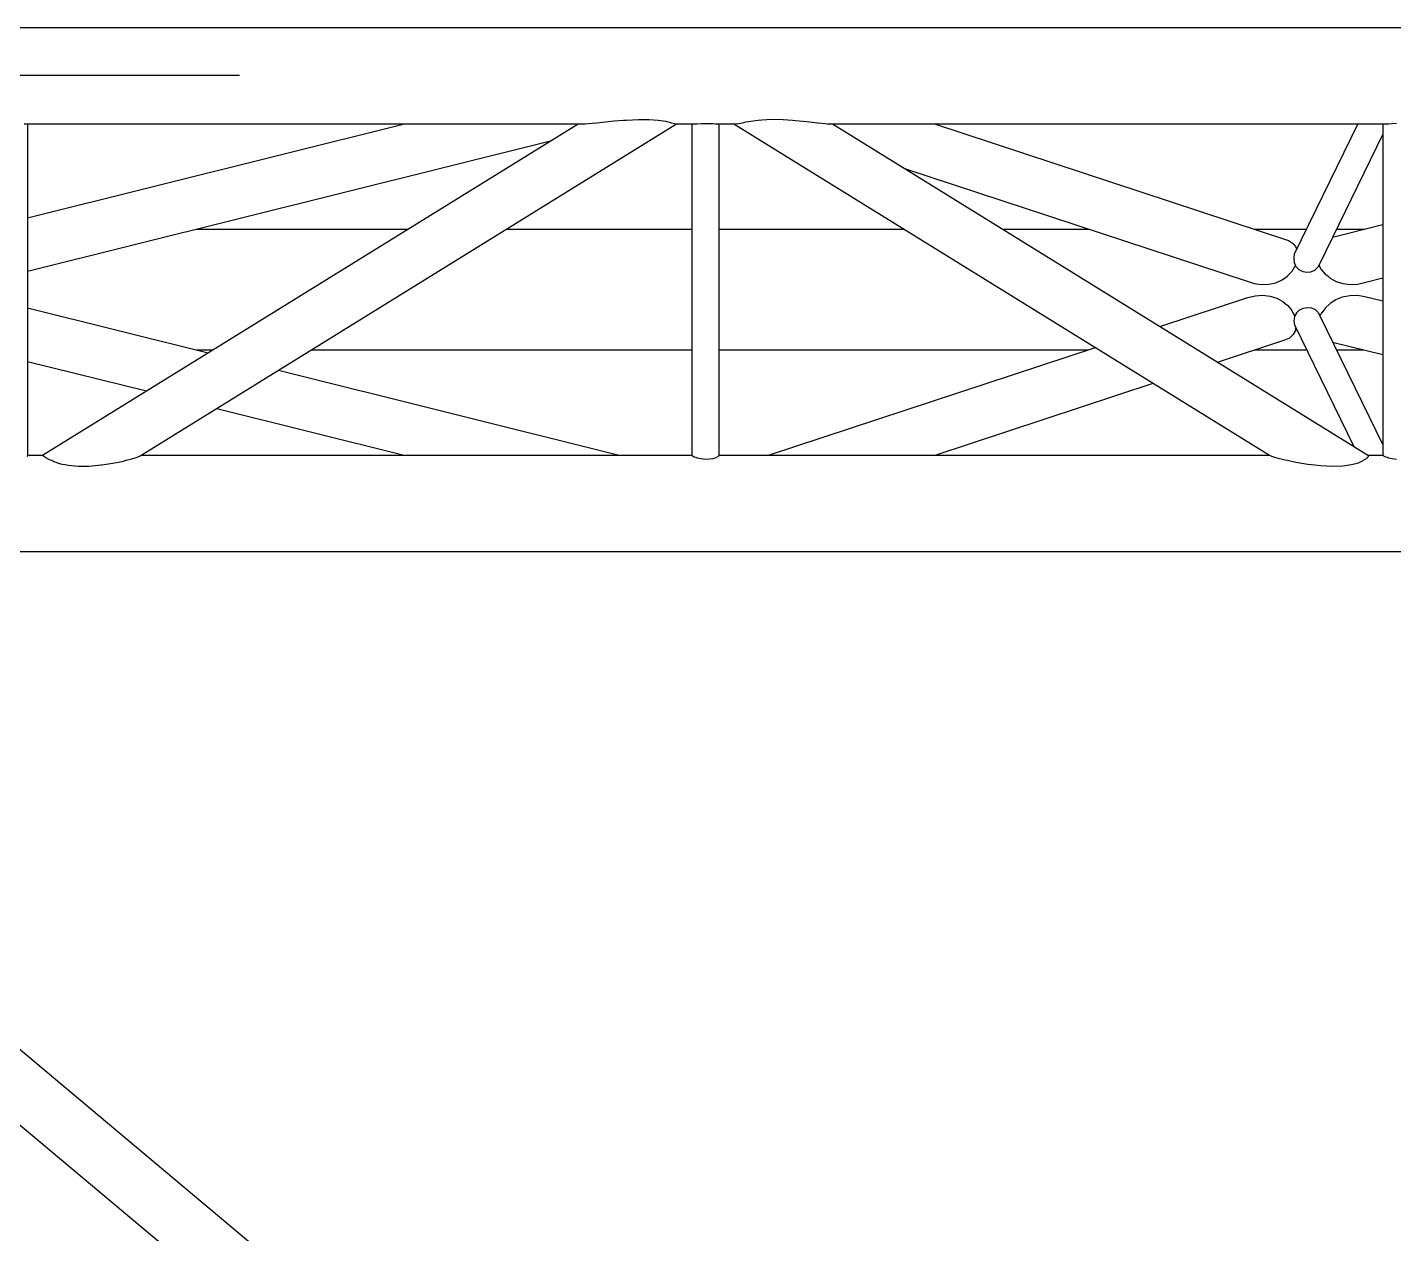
# Model space of a CAD drawing. Header units: millimetres. Extents: x 150209.93 to 150215.05, y 136675.65 to 136679.93.
# Drawn here: x 150213.6738 to 150213.7888, y 136676.7313 to 136676.8328 of the extents above; entities that cross this region are included whole.
import ezdxf

# ---------------------------------------------------------------- set-up
doc = ezdxf.new("R2010")
doc.units = ezdxf.units.MM
doc.header["$LTSCALE"] = 0.25
doc.linetypes.add('CENTER', pattern=[50.8, 31.75, -6.35, 6.35, -6.35])
doc.linetypes.add('XKITLINE00', pattern=[0])

# ---------------------------------------------------------------- blocks, each defined once
blk = doc.blocks.new('çatıı')
at = {"color": 8, "linetype": 'XKITLINE00'}
for p, q in [((23551.38, 6010.57), (24815.89, 6010.57)), ((23966.38, 5970.38), (23968.73, 5970.7)), ((23968.73, 5970.7), (23973.67, 5971.2)), ((23973.67, 5971.2), (23977.59, 5971.46)), ((23977.59, 5971.46), (23978.81, 5971.59)), ((23978.81, 5971.59), (23983.92, 5971.86)), ((23983.92, 5971.86), (23988.43, 5971.83)), ((23988.43, 5971.83), (23992.13, 5971.48)), ((23992.13, 5971.48), (23992.22, 5971.46)), ((23992.22, 5971.46), (23995.24, 5971.1)), ((23995.24, 5971.1), (23997.39, 5970.57)), ((23997.39, 5970.57), (23997.7, 5970.38)), ((24027.62, 5970.38), (24029.14, 5970.83)), ((24029.14, 5970.83), (24032.12, 5971.29)), ((24032.12, 5971.29), (24034.27, 5971.46)), ((24034.27, 5971.46), (24035.75, 5971.68)), ((24035.75, 5971.68), (24039.99, 5971.89)), ((24039.99, 5971.89), (24044.82, 5971.78)), ((24044.82, 5971.78), (24048.77, 5971.46)), ((24048.77, 5971.46), (24049.94, 5971.41)), ((24049.94, 5971.41), (24054.74, 5970.99)), ((24054.74, 5970.99), (24059.21, 5970.43)), ((23725.33, 5969.97), (23961.47, 5969.97)), ((23726.68, 5930.45), (23885.36, 5969.97)), ((23726.68, 5969.97), (23726.68, 5830.37)), ((23733.01, 5830.55), (23958.41, 5969.97)), ((23774.12, 5830.31), (23999.9, 5969.97)), ((23959.38, 5969.97), (23960.81, 5969.9)), ((23960.34, 5969.97), (23961.08, 5969.94)), ((23960.81, 5969.9), (23961.16, 5969.95)), ((23961.16, 5969.95), (23964.44, 5970.25)), ((23964.44, 5970.25), (23966.38, 5970.38)), ((23997.7, 5970.38), (23998.92, 5970.18)), ((23998.92, 5970.18), (23999.53, 5969.9)), ((23999.37, 5969.97), (24008.52, 5969.97)), ((23999.53, 5969.9), (23999.65, 5969.91)), ((23999.65, 5969.91), (23999.86, 5969.97)), ((24006.27, 5969.97), (24006.27, 5830.54)), ((24006.78, 5969.97), (24007.36, 5969.93)), ((24007.19, 5969.97), (24007.68, 5969.94)), ((24007.36, 5969.93), (24008.03, 5969.9)), ((24007.68, 5969.94), (24008.14, 5969.92)), ((24008.03, 5969.9), (24008.62, 5969.99)), ((24008.62, 5969.99), (24010.21, 5970.13)), ((24010.21, 5970.13), (24011.97, 5970.19)), ((24011.97, 5970.19), (24013.73, 5970.18)), ((24013.73, 5970.18), (24015.32, 5970.1)), ((24015.32, 5970.1), (24016.58, 5969.94)), ((24016.32, 5969.97), (24025.2, 5969.97)), ((24016.58, 5969.94), (24016.75, 5969.9)), ((24016.65, 5969.92), (24017.01, 5969.95)), ((24016.75, 5969.9), (24017.39, 5969.94)), ((24017.01, 5969.95), (24017.11, 5969.97)), ((24017.39, 5969.94), (24017.52, 5969.97)), ((24017.67, 5969.97), (24017.67, 5830.37)), ((24024.04, 5969.97), (24249.47, 5830.53)), ((24024.21, 5969.96), (24025.05, 5969.9)), ((24025.05, 5969.9), (24025.29, 5970.02)), ((24025.15, 5969.96), (24025.17, 5969.96)), ((24025.29, 5970.02), (24026.95, 5970.32)), ((24026.95, 5970.32), (24027.62, 5970.38)), ((24059.21, 5970.43), (24059.49, 5970.38)), ((24059.49, 5970.38), (24062.51, 5970.12)), ((24062.51, 5970.12), (24064.15, 5969.9)), ((24063.57, 5969.97), (24299.51, 5969.97)), ((24063.85, 5969.94), (24064.13, 5969.97)), ((24064.15, 5969.9), (24064.71, 5969.93)), ((24064.71, 5969.93), (24065.09, 5969.97)), ((24065.53, 5969.97), (24291.12, 5830.43)), ((24108.51, 5969.97), (24257.51, 5920.95)), ((24286.76, 5969.97), (24259.96, 5915.07)), ((24297.26, 5965.69), (24270.7, 5911.27)), ((24297.26, 5969.97), (24297.26, 5830.54)), ((24297.76, 5969.97), (24298.35, 5969.93)), ((24298.18, 5969.97), (24298.67, 5969.94)), ((24298.35, 5969.93), (24299.02, 5969.9)), ((24298.67, 5969.94), (24299.13, 5969.92)), ((24299.02, 5969.9), (24299.61, 5969.99)), ((24299.61, 5969.99), (24301.2, 5970.13)), ((24301.2, 5970.13), (24302.96, 5970.2)), ((23726.68, 5907.99), (23946.85, 5962.82)), ((24095.89, 5951.2), (24240.14, 5903.73)), ((23797.7, 5925.67), (23886.79, 5925.67)), ((23928.28, 5925.67), (24006.27, 5925.67)), ((24017.67, 5925.67), (24095.66, 5925.67)), ((24137.15, 5925.67), (24173.52, 5925.67)), ((24243.14, 5925.67), (24265.14, 5925.67)), ((24276.02, 5922.33), (24297.26, 5927.62)), ((24277.66, 5925.67), (24289.47, 5925.67)), ((24257.51, 5920.95), (24259.24, 5919.82)), ((24259.24, 5919.82), (24259.49, 5919.48)), ((24259.49, 5919.48), (24260.51, 5918.3)), ((24259.96, 5915.07), (24259.75, 5913.53)), ((24259.75, 5913.53), (24259.78, 5913.35)), ((24259.78, 5913.35), (24259.96, 5911.69)), ((24260.51, 5918.3), (24260.95, 5917.09)), ((24258.93, 5907.82), (24257.1, 5905.95)), ((24260.08, 5909.77), (24258.93, 5907.82)), ((24259.96, 5911.69), (24260.32, 5910.68)), ((24260.22, 5909.97), (24260.08, 5909.77)), ((24260.4, 5910.41), (24260.22, 5909.97)), ((24260.32, 5910.68), (24260.45, 5910.23)), ((24260.45, 5910.23), (24260.64, 5909.89)), ((24260.64, 5909.89), (24260.77, 5909.77)), ((24260.77, 5909.77), (24261.9, 5908.64)), ((24261.9, 5908.64), (24263.48, 5907.82)), ((24263.48, 5907.82), (24265.23, 5907.5)), ((24265.23, 5907.5), (24266.98, 5907.71)), ((24266.98, 5907.71), (24268.56, 5908.43)), ((24268.56, 5908.43), (24269.81, 5909.6)), ((24270.18, 5910.29), (24269.9, 5909.77)), ((24270.16, 5910.32), (24270.18, 5910.29)), ((24270.38, 5910.67), (24270.18, 5910.29)), ((24270.23, 5910.46), (24270.7, 5909.77)), ((24270.7, 5911.27), (24270.38, 5910.67)), ((24270.75, 5911.53), (24270.7, 5911.27)), ((24270.7, 5909.77), (24271.18, 5908.81)), ((24271.18, 5908.81), (24272.92, 5906.77)), ((24240.04, 5903.78), (24240.14, 5903.73)), ((24240.14, 5903.73), (24243.08, 5902.78)), ((24243.08, 5902.78), (24246.18, 5902.36)), ((24246.18, 5902.36), (24249.27, 5902.48)), ((24249.27, 5902.48), (24252.22, 5903.14)), ((24252.22, 5903.14), (24254.86, 5904.3)), ((24254.86, 5904.3), (24257.06, 5905.91)), ((24257.1, 5905.95), (24257.06, 5905.91)), ((24272.92, 5906.77), (24274, 5905.95)), ((24274, 5905.95), (24275.05, 5905.01)), ((24275.05, 5905.01), (24277.54, 5903.63)), ((24277.54, 5903.63), (24280.38, 5902.73)), ((24280.38, 5902.73), (24283.43, 5902.35)), ((24283.43, 5902.35), (24286.53, 5902.52)), ((24286.53, 5902.52), (24289.52, 5903.22)), ((24289.52, 5903.22), (24297.26, 5905.15)), ((24203.3, 5884.76), (24240.35, 5896.95)), ((24240.35, 5896.95), (24243.45, 5897.67)), ((24243.45, 5897.67), (24246.63, 5897.86)), ((24246.63, 5897.86), (24249.74, 5897.5)), ((24249.74, 5897.5), (24252.63, 5896.62)), ((24252.63, 5896.62), (24255.14, 5895.26)), ((24275.11, 5894.49), (24277.48, 5896.05)), ((24277.48, 5896.05), (24280.26, 5897.16)), ((24280.26, 5897.16), (24283.32, 5897.76)), ((24283.32, 5897.76), (24286.5, 5897.82)), ((24286.5, 5897.82), (24289.65, 5897.35)), ((24289.65, 5897.35), (24297.26, 5895.45)), ((23726.68, 5892.61), (23802.73, 5873.67)), ((24255.14, 5895.26), (24256.3, 5894.24)), ((24256.3, 5894.24), (24257.24, 5893.51)), ((24257.24, 5893.51), (24258.9, 5891.49)), ((24258.9, 5891.49), (24259.37, 5890.44)), ((24259.37, 5890.44), (24260.05, 5889.3)), ((24260.81, 5890.35), (24260.16, 5889.22)), ((24260.81, 5890.35), (24260.9, 5890.44)), ((24260.9, 5890.44), (24262.07, 5891.59)), ((24262.07, 5891.59), (24263.65, 5892.4)), ((24263.65, 5892.4), (24265.4, 5892.72)), ((24265.4, 5892.72), (24267.15, 5892.51)), ((24267.15, 5892.51), (24268.73, 5891.79)), ((24268.73, 5891.79), (24269.97, 5890.62)), ((24270.07, 5890.44), (24270.67, 5889.33)), ((24271.47, 5890.44), (24270.72, 5889.1)), ((24271.49, 5890.48), (24271.47, 5890.44)), ((24273.03, 5892.61), (24271.49, 5890.48)), ((24273.03, 5892.61), (24274.88, 5894.24)), ((24275.11, 5894.49), (24274.88, 5894.24)), ((24259.82, 5887.12), (24259.79, 5886.95)), ((24259.79, 5886.95), (24260, 5885.41)), ((24260, 5888.79), (24259.82, 5887.12)), ((24260.16, 5889.22), (24260, 5888.79)), ((24260, 5885.41), (24284.97, 5834.23)), ((24260.05, 5889.3), (24260.11, 5889.09)), ((24270.67, 5889.33), (24270.64, 5889.26)), ((24270.67, 5889.33), (24270.76, 5889.15)), ((24270.76, 5889.15), (24270.81, 5888.91)), ((24270.76, 5889.15), (24297.26, 5834.85)), ((24227.63, 5869.71), (24255.99, 5879.04)), ((24255.99, 5879.04), (24258.01, 5879.99)), ((24258.01, 5879.99), (24258.89, 5880.83)), ((24258.89, 5880.83), (24259.45, 5881.31)), ((24260.4, 5882.98), (24259.45, 5881.31)), ((24260.47, 5883.65), (24260.4, 5882.98)), ((24260.61, 5884.16), (24260.47, 5883.65)), ((23797.9, 5874.87), (23804.67, 5874.87)), ((23846.16, 5874.87), (24006.27, 5874.87)), ((24017.67, 5874.87), (24173.26, 5874.87)), ((24038.63, 5830.57), (24176.21, 5875.84)), ((24243.33, 5874.87), (24265.14, 5874.87)), ((24276.05, 5878.16), (24297.26, 5872.88)), ((24277.66, 5874.87), (24289.26, 5874.87)), ((23726.68, 5870.04), (23776.72, 5857.58)), ((23832.31, 5866.31), (23975.77, 5830.57)), ((24108.7, 5830.57), (24200.54, 5860.8)), ((23806.3, 5850.22), (23885.16, 5830.57)), ((23726.68, 5830.37), (23726.4, 5830.01)), ((23726.68, 5830.57), (23733.06, 5830.57)), ((23733.01, 5830.55), (23733.3, 5830.51)), ((23733.3, 5830.51), (23733.33, 5830.19)), ((23733.33, 5830.19), (23734.25, 5829.76)), ((23734.25, 5829.76), (23734.31, 5829.62)), ((23734.31, 5829.62), (23735.73, 5828.77)), ((23735.73, 5828.77), (23736.87, 5828.41)), ((23736.87, 5828.41), (23737.78, 5827.84)), ((23737.78, 5827.84), (23740.51, 5826.97)), ((23740.51, 5826.97), (23743.26, 5826.52)), ((23757.9, 5826.52), (23762.54, 5827.15)), ((23762.54, 5827.15), (23767.05, 5828.08)), ((23767.05, 5828.08), (23768.2, 5828.41)), ((23768.2, 5828.41), (23770.62, 5828.96)), ((23770.62, 5828.96), (23772.98, 5829.76)), ((23772.98, 5829.76), (23773.15, 5829.8)), ((23773.15, 5829.8), (23774.12, 5830.31)), ((23774.54, 5830.57), (24006.27, 5830.57)), ((24006.27, 5830.54), (24006.37, 5830.51)), ((24006.37, 5830.51), (24006.55, 5830.27)), ((24006.55, 5830.27), (24007.36, 5829.92)), ((24007.36, 5829.92), (24008.03, 5829.76)), ((24008.03, 5829.76), (24008.62, 5829.5)), ((24008.62, 5829.5), (24010.21, 5829.11)), ((24010.21, 5829.11), (24011.97, 5828.93)), ((24011.97, 5828.93), (24013.73, 5828.96)), ((24013.73, 5828.96), (24015.32, 5829.2)), ((24015.32, 5829.2), (24016.58, 5829.64)), ((24016.58, 5829.64), (24016.75, 5829.76)), ((24016.75, 5829.76), (24017.39, 5830.01)), ((24017.67, 5830.37), (24017.39, 5830.01)), ((24017.67, 5830.57), (24249.4, 5830.57)), ((24249.47, 5830.53), (24249.52, 5830.51)), ((24249.52, 5830.51), (24250.35, 5830.07)), ((24250.35, 5830.07), (24251.6, 5829.76)), ((24251.6, 5829.76), (24252.58, 5829.42)), ((24252.58, 5829.42), (24256.07, 5828.59)), ((24256.07, 5828.59), (24257.12, 5828.41)), ((24257.12, 5828.41), (24260.64, 5827.62)), ((24260.64, 5827.62), (24265.68, 5826.81)), ((24265.68, 5826.81), (24268.59, 5826.52)), ((24284, 5826.62), (24286.97, 5827.34)), ((24286.97, 5827.34), (24288.93, 5828.33)), ((24288.99, 5828.41), (24288.93, 5828.33)), ((24288.99, 5828.41), (24290.39, 5829.15)), ((24290.7, 5829.76), (24290.39, 5829.15)), ((24290.7, 5829.76), (24291.05, 5829.91)), ((24290.89, 5830.57), (24297.26, 5830.57)), ((24291.12, 5830.43), (24291.05, 5829.91)), ((24297.26, 5830.54), (24297.36, 5830.51)), ((24297.36, 5830.51), (24297.54, 5830.27)), ((24297.54, 5830.27), (24298.35, 5829.92)), ((24298.35, 5829.92), (24299.02, 5829.76)), ((24299.02, 5829.76), (24299.61, 5829.5)), ((24299.61, 5829.5), (24301.2, 5829.12)), ((24301.2, 5829.12), (24302.96, 5828.93)), ((23743.26, 5826.52), (23743.98, 5826.33)), ((23743.98, 5826.33), (23748, 5825.93)), ((23748, 5825.93), (23752.66, 5825.99)), ((23752.66, 5825.99), (23757.73, 5826.48)), ((23757.73, 5826.48), (23757.9, 5826.52)), ((24268.59, 5826.52), (24270.93, 5826.2)), ((24270.93, 5826.2), (24275.98, 5825.91)), ((24275.98, 5825.91), (24280.39, 5826.06)), ((24280.39, 5826.06), (24283.09, 5826.52)), ((24283.09, 5826.52), (24284, 5826.62)), ((23551.38, 5789.97), (24815.88, 5789.97)), ((23506.2, 5762.36), (25161.49, 4376.31)), ((23506.2, 5730.58), (25130.69, 4370.33))]:
    blk.add_line(p, q, dxfattribs=at)
at = {"color": 8, "linetype": 'CENTER'}
for p, q in [((24815.89, 5990.27), (23430, 5990.27)), ((25173.61, 4350.27), (23430, 5810.27))]:
    blk.add_line(p, q, dxfattribs=at)

msp = doc.modelspace()

# ---------------------------------------------------------------- block references
at = {"xscale": 0.0002000170049888334, "yscale": 0.0002000170049888334, "zscale": 0.0002000170049888334}
msp.add_blockref('çatıı', (150208.92807, 136675.63059), dxfattribs=at)

doc.saveas('drawing.dxf')
